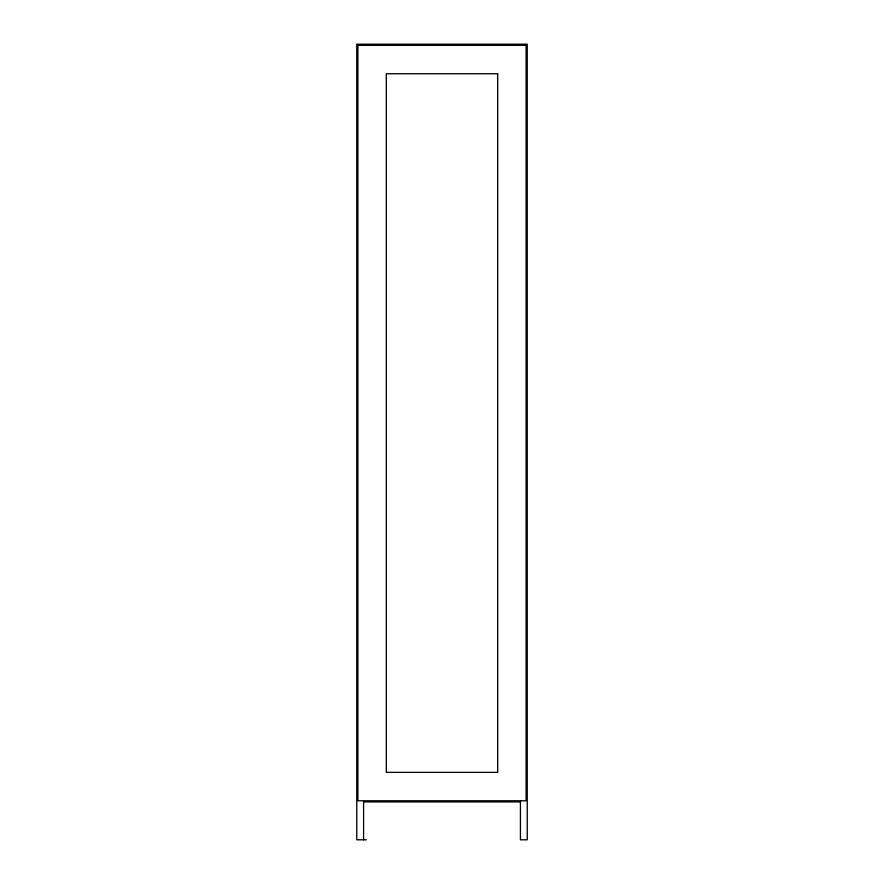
<?xml version="1.0" encoding="UTF-8"?>
<svg xmlns="http://www.w3.org/2000/svg" width="884" height="884" viewBox="0 0 884 884"><rect width="100%" height="100%" fill="white"/><g stroke="black" fill="none" stroke-linecap="round" stroke-linejoin="round"><path stroke-width="1.33" d="M363.578 801.91L520.422 801.91M366.385 839.8L356.76 839.8L356.76 44.2L527.24 44.2L527.24 839.8L520.422 839.8L520.422 801.125M363.578 801.125L363.578 839.8M526.102 45.338L357.898 45.338L357.898 800.782L526.102 800.782L526.102 45.338M497.692 73.748L386.308 73.748L386.308 772.362L497.692 772.362L497.692 73.748"/></g></svg>
